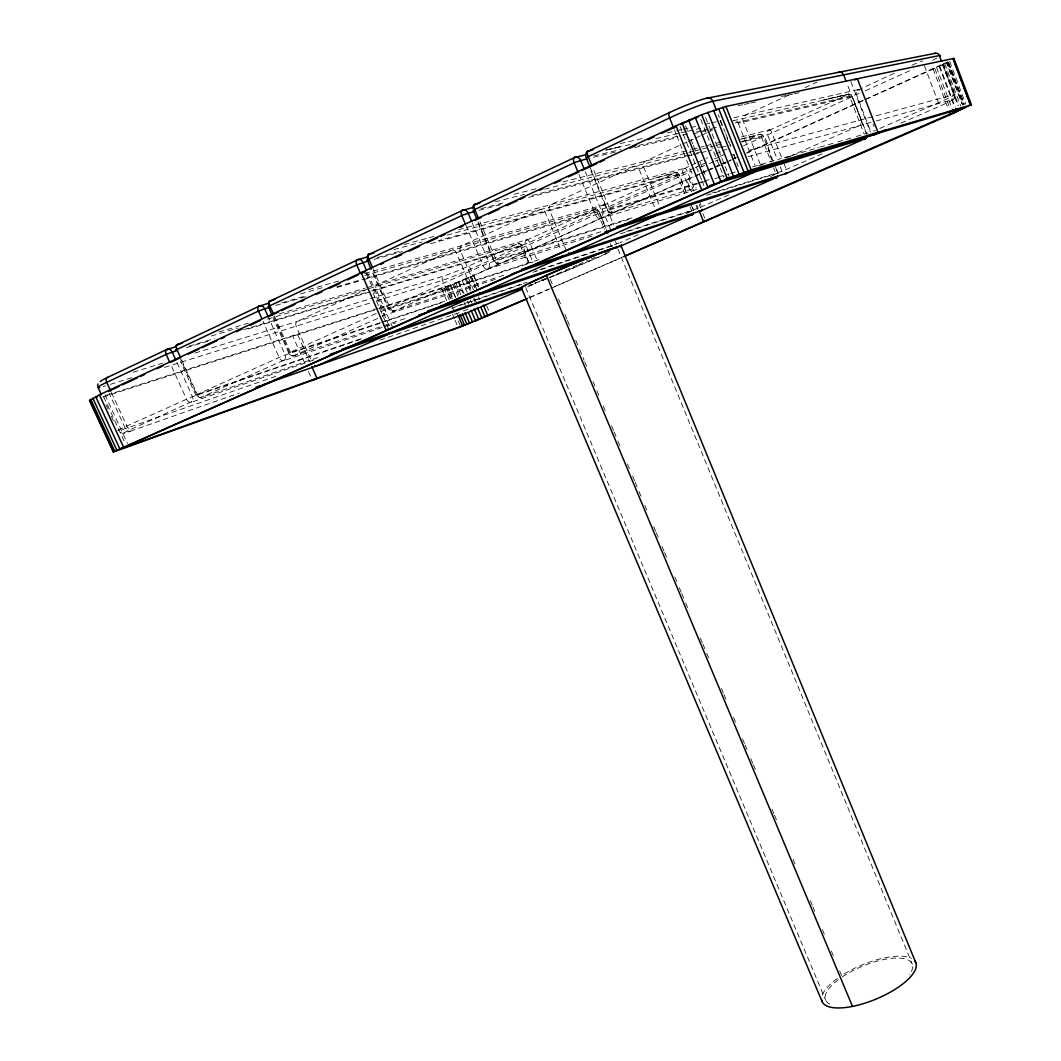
<?xml version="1.0" encoding="UTF-8"?>
<svg xmlns="http://www.w3.org/2000/svg" width="1061" height="1061" viewBox="0 0 1061 1061"><rect width="100%" height="100%" fill="white"/><g stroke="black" fill="none" stroke-linecap="round" stroke-linejoin="round"><path stroke-width="0.75" stroke-dasharray="5 3.75" d="M776.811 173.752L778.084 173.062L776.307 168.513M283.698 360.236L200.105 397.822L196.776 396.469L195.728 395.01L180.503 361.443M382.252 315.913L495.208 279.375M465.885 225.25L482.874 265.33A5.04 2.507 65.2 0 0 487.251 269.215L487.503 268.605M526.548 240.184L595.698 208.871M603.497 205.33L675.976 172.505M578.908 174.283L595.486 214.508A5.225 2.308 66.1 0 0 599.717 218.672L600.088 217.982M684.199 168.779L689.929 165.808M535.686 283.075L536.389 281.961M768.893 130.423L848.8 94.217M857.885 90.119L895.617 72.625M191.736 401.615L131.551 429.095A25.252 1.074 -22 0 0 130.278 431.243A4.403 3.316 64.6 0 1 125.423 428.604L109.004 392.981M284.308 359.997L283.645 360.727A4.735 2.812 63 0 1 279.043 357.318L263.048 321.364M382.875 315.674L382.106 316.47A4.867 3.979 68.1 0 0 383.803 310.369L367.65 273.128M472.225 222.783L489.174 262.836A5.04 4.257 70.3 0 1 487.251 269.215L488.126 268.367M526.123 240.343L526.733 239.746A3.448 1.645 65.5 0 1 529.651 242.439L536.733 259.348M603.072 205.489L603.749 204.853A3.528 1.552 66.2 0 1 606.587 207.677L677.462 175.662C681.029 175.171 677.647 171.922 675.499 172.479L654.809 178.155M585.34 171.789L601.892 211.975A5.225 4.549 73.6 0 1 599.717 218.672L600.698 217.744M683.788 168.938L684.517 168.261A3.621 1.446 66.8 0 1 687.263 171.232L694.451 189.044M768.482 130.569L769.278 129.866A3.713 1.326 67.4 0 1 771.931 132.983L781.559 157.386M857.46 90.265L858.336 89.522A3.806 1.194 68 0 1 859.569 90.371M952.632 99.986L954.966 97.692L955.165 94.522L943.229 63.037M692.448 207.266L693.642 210.237L692.501 210.807M865.047 99.509L946.425 62.4L962.592 105.238M746.281 153.261L946.757 62.944L962.261 104.018M612.701 245.873L611.494 246.431L610.314 243.553M367.756 288.95L297.385 321.35A3.846 3.064 67.6 0 0 296.165 326.151L311.364 360.528M686.944 142.015L645.353 161.153A4.31 3.793 76.9 0 0 643.51 166.723L660.671 208.924M688.43 141.325L700.3 135.861M701.785 135.171L706.241 133.116M707.727 132.439L713.668 129.707M788.641 95.185L745.167 115.198A4.443 4.005 82.2 0 0 743.138 120.994L760.432 164.601M805.127 87.599L817.116 82.068M194.945 353.088L443.697 276.006A18.979 1.074 -22.4 0 0 467.782 266.457L517.808 243.791C526.336 243.38 524.744 257.743 529.293 262.531M691.295 165.198L696.706 162.744M698.072 162.121L707.621 157.797M715.843 154.07L721.347 151.577M722.727 150.954L726.878 149.071M742.156 142.147L758.973 134.535C769.716 133.832 767.912 159.256 774.517 163.964M912.062 65.172L921.386 60.954M694.027 168.168L682.913 172.956L438.326 240.661M695.379 167.558L699.438 165.728M702.17 164.495L706.255 162.651M714.451 158.951L718.562 157.094M719.942 156.471L724.053 154.614M743.456 145.848L763.655 136.59L745.061 141.325M865.312 90.782L913.203 69.151M376.125 313.512L290.409 352.186C286.311 352.995 292.12 356.841 294.056 355.873M676.785 135.781L691.122 171.365L609.425 208.221C604.319 208.937 609.544 213.659 612.476 212.744M377.65 318.472L293.207 355.952M700.247 173.566L394.268 311.006C386.111 312.982 385.899 300.793 382.742 296.284L372.358 272.359M701.759 172.89L706.294 170.848M707.806 170.171L719.902 164.734M721.414 164.057L730.485 159.986M731.997 159.296L736.533 157.267M747.116 152.505L863.535 100.185M378.896 308.632L441.509 288.565L462.344 280.621L693.483 176.988M694.995 176.312L699.517 174.283M701.029 173.606L707.064 170.887M708.562 170.211L713.098 168.182M714.597 167.505L725.167 162.757M726.666 162.081L735.724 158.009M379.506 307.849L447.769 285.979L471.177 276.523L475.646 287.054M789.729 156.418L858.773 125.835A4.536 4.204 86.8 0 0 861.028 119.92L847.102 83.885M606.587 207.677L366.231 278.221M638.298 234.64L620.048 242.664M685.777 213.778L690.287 211.789M728.814 194.853L698.363 208.155M770.445 176.55L776.055 174.084L773.655 168.023M822.142 153.818L782.421 171.166L712.475 192.863M879.834 128.461L938.415 102.718A25.902 1.034 -23.1 0 0 954.118 94.641L942.645 64.257M527.556 286.894L534.611 283.804L529.916 285.422M547.728 278.048L538.895 281.483M549.107 277.438L577.104 265.17M578.524 264.547L588.444 260.197M591.295 258.937L595.579 257.067M900.895 123.182L938.706 106.604A22.016 0.836 -23 0 0 952.049 99.8A3.952 3.7 -84.5 0 0 954.118 94.641L746.135 151.1M528.829 297.783L548.59 289.189M554.664 286.55L623.059 256.802M529.903 297.531L549.625 288.95M551.136 288.287L623.948 256.616M875.391 130.41L873.614 131.179M619.226 243.009L535.46 271.032M380.939 311.43L533.192 262.067M130.278 431.243L239.269 393.034M697.74 208.394L623.152 232.478M275.794 376.35L125.423 428.604A29.721 1.326 -22 0 1 117.996 430.673M379.931 340.157L456.641 313.486A22.254 0.809 -22.5 0 0 460.447 312.106M317.716 357.61L200.277 397.716M313.579 360.064L191.152 402.305A4.589 2.918 61.7 0 1 186.471 399.095L170.914 364.865M361.164 338.711L195.794 395.037L283.34 355.541L383.618 322.067M457.119 306.006L527.065 282.16M360.209 339.454L191.643 396.986L126.829 426.005A29.721 1.326 -22 0 0 118.129 430.421M451.787 308.207L521.893 284.282M404.997 318.618L293.406 355.833M382.106 327.504L283.645 360.727A4.721 3.74 66.6 0 0 285.144 354.878L268.605 317.663M385.156 326.483L395.766 322.902M380.329 322.663L288.778 353.088L273.34 318.26M381.841 322.159L446.933 300.502M386.668 321.045L444.294 301.841M532.993 272.279L612.834 245.688M503.577 275.29L392.689 311.205M539.147 259.6L387.888 308.366L487.45 263.433L631.958 218.46M620.46 233.858L693.642 210.237M377.928 308.366L103.434 396.204L124.8 442.503M103.129 397.026L377.331 309.136M487.251 269.215L593.603 235.595M477.954 223.261L493.697 260.621L496.468 263.367L498.352 263.765L602.542 231.205M110.357 384.374L132.041 377.57M164.482 367.411L370.7 302.783M376.788 300.886L442.45 280.303A22.321 1.22 -22.4 0 0 470.739 269.056L522.237 245.675L245.98 329.613M706.586 195.277L778.084 173.062M133.209 372.225L162.572 363.127M631.905 217.837L493.697 260.621L600.221 212.558L699.318 183.314M189.083 346.204L214.309 338.552M243.897 329.573L250.131 327.677M251.669 327.212L370.01 291.298M371.536 290.833L525.885 243.977L597.263 211.895C600.685 211.404 597.144 208.248 595.194 208.858M186.418 347.716L210.105 340.515M218.752 332.04L248.354 323.167M279.255 313.91L365.223 288.141M366.761 287.677L526.733 239.746A3.448 2.944 71.6 0 0 525.381 244.136L532.476 261.046M599.717 218.672L697.223 189.375M211.378 336.019L237.969 328.021M267.478 319.136L366.204 289.414M369.308 288.486L518.856 243.685M611.746 212.744L696.334 187.744M700.857 182.863L707.037 181.046M714.796 178.765L724.119 176.02M758.535 165.901L764.517 164.137M785.644 157.917L791.758 156.126M590.937 170.715L607.025 209.574L696.772 183.274M698.31 182.824L702.926 181.471M704.464 181.02L709.066 179.667M718.31 176.962L729.159 173.779M730.697 173.328L735.353 171.962M752.581 166.909L781.254 158.5M784.304 157.612L799.517 153.142M801.028 152.704L818.256 147.651M819.821 147.187L836.214 142.386M837.699 141.949L853.19 137.399M856.214 136.511L868.031 133.049M281.762 302.849L305.502 295.926M336.761 286.815L364.692 278.672M275.701 305.409L305.767 296.629M337.08 287.478L361.934 280.21M363.485 279.759L598.868 210.993L606.07 228.314M300.568 293.977L324.149 287.16M364.719 275.436L595.473 208.99M308.552 289.653L339.825 280.674M364.639 273.552L603.749 204.853A3.528 3.077 74 0 0 602.277 209.388L611.202 231.073M748.27 156.67L874.675 121.392M876.267 120.954L952.049 99.8M377.305 257.544L402.53 250.568M374.069 259.375L402.451 251.497M430.554 243.685L679.252 174.667L686.494 192.465M393.883 249.64L422.106 241.908M447.013 235.091L675.738 172.638M404.214 244.494L433.803 236.444M458.551 229.72L684.517 168.261A3.621 3.223 77.3 0 0 682.913 172.956L690.114 190.781M479.028 210.25L503.935 203.792M528.603 197.412L684.531 157.015M687.555 156.232L692.09 155.052M693.602 154.667L699.637 153.102M701.149 152.704L711.891 149.919M721.188 147.519L730.644 145.065M740.525 139.243L760.352 134.256M481.071 208.632L505.938 202.227M532.052 195.476L694.982 153.434M696.493 153.049L702.515 151.498M717.753 147.559L722.395 146.365M741.281 141.484L769.358 134.071L850.06 97.678C854.132 97.267 850.949 93.62 848.389 94.164L823.349 100.013L848.389 94.164M495.155 201.829L524.572 194.322M544.585 189.216L687.289 152.824M688.801 152.426L693.363 151.272M694.875 150.887L700.95 149.336M702.515 148.938L708.748 147.346M710.3 146.948L714.968 145.755M716.533 145.357L721.201 144.163M742.063 138.845L759.981 134.468M513.988 194.322L538.564 188.115M562.967 181.961L690.777 149.681M692.276 149.309L704.305 146.272M705.817 145.887L710.326 144.747M716.454 143.195L722.634 141.643M741.453 136.896L769.278 129.866A3.727 3.382 82.1 0 0 767.541 134.707L777.183 159.137M593.378 157.253L615.712 152.015M634.73 147.545L677.422 137.519M693.271 133.792L699.65 132.293M701.255 131.922L712.422 129.296M848.508 94.389L732.979 120.808A4.43 3.979 81.4 0 1 738.257 123.235L852.315 96.471L866.837 134.057M594.107 155.795L621.109 149.482M638.483 145.423L680.99 135.503M682.568 135.132L687.303 134.031M696.759 131.816L701.52 130.702M703.111 130.331L717.408 127.002M735.074 122.877L856.452 94.535L860.882 92.784A3.806 1.194 68 0 0 860.484 91.883M608.152 149.574L632.051 144.071M655.897 138.567L679.769 133.076M681.361 132.705L686.135 131.604M687.74 131.232L700.578 128.275M606.441 149.972L621.202 146.59L605.473 150.185M620.115 143.58L643.762 138.209M667.356 132.864L673.642 131.431M676.799 130.715L681.52 129.641M683.098 129.283L689.398 127.864M690.976 127.506L695.698 126.431M705.194 124.27L709.955 123.195M711.546 122.837L721.069 120.675M733.907 117.758L858.336 89.522A3.833 3.541 89 0 0 856.452 94.535L870.988 132.187M737.872 105.782L742.713 104.747M744.331 104.402L749.172 103.368M750.777 103.023L755.631 101.989M781.453 96.485L786.294 95.45M787.912 95.105L792.753 94.071M794.357 93.726L799.198 92.692M124.919 432.941L122.599 433.392L119.018 431.999M200.184 397.822L200.967 397.716M392.451 311.377L393.26 311.284M498.67 263.552L500.235 263.38A5.066 2.48 65.3 0 1 495.885 259.468L479.466 220.595M498.352 263.765L499.161 263.672M612.078 212.558L613.629 212.425A5.239 2.281 66.3 0 1 609.425 208.221L592.82 167.81M543.152 279.812L543.564 279.879A3.422 2.944 70 0 1 541.269 279.786M106.034 404.679L108.023 408.989M104.973 394.745L127.479 443.511M111.405 392.557L126.829 426.005A4.496 2.984 60.8 0 0 131.551 429.095M111.352 416.217L113.341 420.554M181.617 359.891L197.2 394.254A4.602 2.904 61.9 0 0 201.869 397.49A4.589 3.541 65.5 0 1 196.749 394.758L180.542 359.003M176.948 362.491L192.465 396.695A4.576 3.515 65.4 0 1 191.152 402.305L191.126 401.854M304.56 362.743L292.823 336.231L297.438 334.122L309.189 360.687M308.472 371.589L312.385 380.422M274.388 316.085L290.409 352.186A4.748 2.785 63.1 0 0 294.998 355.621A4.735 3.767 66.7 0 1 289.653 352.849L273.685 316.854M372.981 268.566L389.785 307.345A4.907 2.652 64.3 0 0 394.268 311.006A4.894 4.019 68.4 0 1 388.671 308.167L372.491 270.86M392.849 327.915L376.151 289.428A3.952 3.236 69 0 1 377.517 284.467L451.681 250.316A4.045 3.382 70.6 0 1 456.349 252.624L471.893 289.176M366.164 272.942L389.626 327M388.936 329.653L372.239 291.231A3.939 3.21 68.8 0 0 371.416 289.945M452.848 284.109L457.994 296.152M450.527 285.343L455.66 297.332M450.143 285.13L455.288 297.173M447.769 285.979L452.278 296.536M447.079 286.629L452.211 298.645M445.792 286.642L450.952 298.711M450.143 298.3L442.45 280.303A3.395 2.838 69.6 0 1 443.697 276.006M444.029 287.717L449.188 299.759M452.397 307.279L454.333 311.788M458.193 320.82L460.766 326.828M441.509 288.565L446.668 300.621M452.477 314.189L454.413 318.711M455.05 320.223L458.286 327.756M477.278 290.396L460.421 250.754A4.058 3.408 70.9 0 1 461.933 245.595L540.221 209.561A4.164 3.568 73 0 1 545.075 211.895L560.818 249.706M470.262 277.266L474.718 287.756M478.551 296.748L479.824 299.746M468.339 277.783L473.445 289.799M466.376 278.937L470.845 289.428M474.665 298.406L477.861 305.9M465.288 279.096L470.408 291.112M473.604 298.618L474.877 301.629M462.119 280.422L467.238 292.438M470.447 299.945L471.92 303.088M458.936 281.722L464.055 293.738M467.264 301.258L468.538 304.255M458.286 282.292L462.755 292.77M455.819 282.969L460.938 294.985M464.148 302.504L466.071 307.014M454.307 283.871L458.79 294.361M473.882 275.661L478.339 286.165M486.628 305.674L490.461 314.679M478.365 286.987L470.739 269.056A3.395 1.711 65 0 0 467.782 266.457M477.994 221.749L494.36 260.489A5.066 4.284 70.7 0 0 500.235 263.38M528.895 262.637L521.813 245.754A3.435 2.931 71.3 0 0 517.808 243.791A3.435 1.645 65.5 0 1 520.726 246.484L527.794 263.327M525.699 287.571L825.524 999.86M550.208 279.242L553.404 286.881M558.524 299.096L561.707 306.735M564.903 314.361L566.826 318.95M567.463 320.475L570.659 328.101M575.765 340.316L578.961 347.955M579.611 349.48L584.08 360.17M584.717 361.695L587.913 369.334M593.019 381.549L596.216 389.175M596.852 390.713L600.049 398.339M603.245 405.978L605.168 410.554M611.56 425.819L613.47 430.408M614.107 431.933L617.303 439.572M617.94 441.097L621.136 448.723M627.528 464.002L629.452 468.577M632.648 476.217L634.558 480.792M635.194 482.317L638.39 489.957M639.027 491.482L642.223 499.121M644.783 505.222L646.706 509.797M653.735 526.601L655.645 531.176M656.282 532.702L659.478 540.341M662.037 546.442L663.961 551.03M664.597 552.556L667.793 560.195M674.823 576.985L676.732 581.561M679.292 587.675L681.202 592.25M681.852 593.775L685.035 601.415M685.685 602.94L688.881 610.579M700.379 638.059L702.289 642.634M702.939 644.173L706.122 651.799M706.772 653.324L709.968 660.963M721.467 688.443L723.377 693.032M724.026 694.557L727.209 702.183M733.602 717.461L735.525 722.037M742.554 738.827L744.464 743.416M745.114 744.941L747.024 749.517M750.856 758.681L752.779 763.257M753.416 764.782L756.612 772.421M771.944 809.066L773.867 813.654M774.503 815.18L777.7 822.805M793.031 859.45L794.954 864.039M810.286 900.683L812.209 905.258M812.845 906.784L816.042 914.423M822.434 929.688L824.344 934.264M831.373 951.067L833.296 955.643M839.675 970.921L841.598 975.497M566.441 250.794L549.426 209.906A4.178 3.594 73.4 0 1 551.097 204.548L633.855 166.444A4.297 3.767 76.4 0 1 638.908 168.832L654.836 207.969M615.353 241.165L616.547 244.043M617.979 249.11L912.327 964.21M608.086 234.163L598.563 211.073A3.528 3.064 73.6 0 0 594.425 209.083A3.528 1.552 66.1 0 1 597.263 211.895L604.399 229.189M590.301 167.757L613.722 225.025M686.175 192.532L678.987 174.72A3.621 3.21 76.9 0 0 674.703 172.718A3.607 1.459 66.7 0 1 677.462 175.662L684.637 193.42M690.963 204.375L693.35 210.277A3.594 3.21 74.9 0 1 693.589 211.192M690.008 206.709L691.785 211.126M685.539 125.835L687.979 131.909M691.016 139.482L692.846 144.031M693.456 145.543L695.897 151.604M700.154 162.214L705.021 174.349M680.128 126.511L703.867 185.556M674.398 129.827L676.189 134.296M699.226 200.9L701.613 206.815A3.594 1.446 67.3 0 1 702.09 208.54M693.788 191.02L688.96 179.03L686.639 179.694L691.48 191.709M699.226 204.508L700.432 207.505M702.846 213.5L705.26 219.494M696.944 205.237L698.151 208.235M696.082 205.595L697.276 208.553A3.594 3.223 75.4 0 0 697.727 209.375M700.79 119.416L723.867 177.068M718.125 114.588L719.305 117.546M720.485 120.503L725.193 132.307M725.777 133.792L731.639 148.513M720.207 121.113L723.217 128.66M726.825 137.718L729.822 145.264M733.43 154.322L738.244 166.391M705.618 117.546L729.252 176.683M738.257 123.235L754.941 165.277M783.96 163.474L786.36 169.548A3.687 1.326 67.8 0 1 786.864 171.312M780.193 166.749L781.997 171.312A3.7 3.382 80 0 0 782.448 172.147M773.058 160.967L763.416 136.577A3.713 3.355 81.4 0 0 758.973 134.535A3.7 1.34 67.3 0 1 761.639 137.625L771.254 161.962M775.458 167.054L777.859 173.129A3.687 3.355 79.3 0 1 778.111 174.057M866.638 134.097L852.116 96.498A3.82 3.515 88 0 0 847.5 94.429A3.793 1.22 67.9 0 1 850.06 97.678L864.078 133.938M872.978 124.164L873.946 126.657M850.856 81.67L870.312 132.055M934.86 68.541L950.324 109.376M933.083 68.925L948.017 108.368M924.396 65.769L938.415 102.718A3.846 1.101 68.8 0 1 938.706 106.604M949.675 61.445L965.775 104.137M948.667 62.745L964.316 104.23M948.521 62.559L964.197 104.124M947.566 61.671L963.759 104.601M947.738 62.652L963.441 104.296M944.675 63.368L960.815 106.127M943.242 64.655L958.72 105.649M942.393 64.549L957.937 105.689M939.648 65.888L955.179 106.962M939.237 66.538L954.701 107.453M936.505 67.36L952.022 108.381M822.328 994.979A50.729 18.461 -22.6 0 1 840.007 976.624M844.052 974.025A50.729 18.461 -22.6 0 1 911.479 958.348M608.974 252.465A54.058 1.923 -22.6 0 1 602.767 255.303M601.401 255.913A54.058 1.923 -22.6 0 1 549.983 277.505M547.662 278.42A54.058 1.923 -22.6 0 1 528.855 285.515M842.116 976.995A46.923 17.069 -22.6 0 1 895.67 958.07A46.923 17.069 -22.6 0 1 909.237 974.9M829.649 1003.985A46.923 17.069 -22.6 0 1 838.654 979.462M606.189 253.526A50 1.777 -22.6 0 1 549.386 277.571M545.274 279.176A50 1.777 -22.6 0 1 537.914 281.974M536.826 282.385A50 1.777 -22.6 0 1 534.757 283.141M544.266 278.579A3.422 1.631 66.1 0 1 543.922 279.627M701.122 166.975A34.681 1.936 -22.9 0 1 704.597 165.503M709.225 163.566A34.681 1.936 -22.9 0 1 713.761 161.723M715.233 161.139A34.681 1.936 -22.9 0 1 718.111 160.012M731.825 155.039A34.681 1.936 -22.9 0 1 733.987 154.402A5.358 4.814 79.3 0 1 734.411 156.444M692.051 173.222A5.371 2.122 66.9 0 1 691.122 171.365M613.629 212.425A5.252 4.589 74.1 0 1 607.449 209.468M703.47 172.134A29.469 1.565 -22.9 0 1 706.347 170.914M707.793 170.304A29.469 1.565 -22.9 0 1 712.09 168.54M716.255 166.856A29.469 1.565 -22.9 0 1 720.167 165.33M723.735 163.991A29.469 1.565 -22.9 0 1 725.883 163.208M936.89 58.01A25.995 1.565 -23.3 0 1 932.566 60.238M921.916 61.14A3.873 1.101 68.4 0 1 922.566 61.856M468.034 309.149A22.254 0.809 -22.5 0 1 462.768 311.218M457.357 314.586A3.382 2.825 68.2 0 1 456.641 313.486M105.702 385.833A29.841 2.029 -21.7 0 1 103.196 386.589"/><path stroke-width="1.5" d="M620.698 245.807L427.623 311.006M97.612 385.634L97.917 383.963M574.386 157.612L585.685 154.747M527.317 298.446L460.766 326.828L114.097 451.761L113.302 451.853L89.562 400.594L99.416 394.811L675.976 125.782L701.719 114.721L725.923 106.458L953.905 58.408L953.401 59.257M371.032 269.348L367.424 259.932L462.861 215.051L474.36 211.457M462.105 210.529L473.219 207.425M113.302 451.853L727.315 178.739L751.122 169.853L971.438 104.774L624.584 256.139M357.172 259.985L366.934 257.027M258.95 306.284L268.818 303.141M166.71 349.745L175.025 346.96M96.631 397.437L97.479 396.774M272.054 315.382L268.46 306.417L356.761 264.865L367.743 261.125M176.378 345.289L259.6 306.019M473.63 205.211L575.089 157.32M586.653 151.948L669.703 112.439A29.628 2.599 -23 0 1 706.414 98.328L934.529 53.435A22.095 1.379 -23.3 0 1 935.47 53.501M865.842 138.288L786.44 173.367L616.64 226.775M777.196 177.16L701.573 210.582L521.601 269.401M692.886 214.123L620.698 246.046A3.515 3.077 72.2 0 1 619.916 246.258M692.82 214.176L511.84 273.91M777.302 177.094L604.664 232.107M865.962 138.209L709.597 185.662M586.72 151.842L593.086 149.72M473.644 205.131L479.877 202.93M176.285 345.276L182.505 342.902M100.331 381.602A25.384 1.777 -21.7 0 1 107.718 377.331L167.107 349.348A4.615 3.528 66.6 0 1 172.2 352.04L175.595 359.507M108.792 391.164L119.296 386.257M122.307 384.864L137.32 377.862M140.317 376.456L144.827 374.361M156.829 368.751L162.837 365.952M170.344 362.451L180.847 357.557M188.354 354.056L198.871 349.149M201.869 347.756L216.882 340.753M221.391 338.658L224.388 337.252M236.404 331.655L242.399 328.857M249.905 325.356L260.422 320.449M267.929 316.947L278.433 312.053M281.444 310.648L294.945 304.348M300.953 301.549L303.95 300.144M315.966 294.547L321.974 291.748M329.48 288.247L339.984 283.34M347.491 279.839L357.995 274.945M361.005 273.539L365.501 271.444L361.138 272.69L386.018 329.944L390.276 328.499M380.528 264.441L383.538 263.035M395.554 257.425L401.562 254.627M409.082 251.125L419.599 246.218M427.106 242.717L437.623 237.81M440.633 236.404L445.143 234.309M460.156 227.306L463.166 225.9M475.182 220.29L481.19 217.492M488.71 213.99L499.227 209.083M506.734 205.582L517.251 200.675M520.261 199.269L524.771 197.174M539.797 190.171L542.794 188.765M554.81 183.155L560.831 180.357M568.338 176.855L578.855 171.948M581.866 170.542L596.879 163.54M599.889 162.134L604.399 160.039M629.942 148.129L635.95 145.317M647.966 139.72L653.974 136.909M661.494 133.407L676.52 126.405M680.724 124.455L688.112 121.153M854.742 79.893L857.341 78.713L877.977 132.254L871.492 135.105M773.217 163.726L765.71 167.054A4.403 4.005 79.8 0 1 762.647 167.015M312.385 380.422L317.027 378.392L311.801 366.589M261.974 385.077L462.198 314.865L521.946 289.361M885.975 129.721L875.604 134.27L725.392 179.084M956.425 112.002L623.948 256.616M526.866 298.844L474.89 321.231M689.385 120.596L693.231 118.965M694.517 118.421L698.31 116.896M955.749 108.487L956.903 111.524L965.47 107.294L743.681 173.155L725.074 180.105L120.225 449.028L466.867 324.268L472.49 322.04L468.644 313.022M255.913 387.199L260.449 385.607M341.761 349.334L521.8 287.359M330.183 354.334L522.105 288.115M705.87 220.993L703.602 221.762L699.358 211.245M418.511 315.223L590.619 257.147M605.433 252.147L609.876 250.648M176.948 350.607L167.094 353.989L106.71 382.345A29.841 2.029 -21.7 0 0 99.562 387.477M269.361 307.266L258.46 311.045L175.41 350.21L176.471 350.037M275.343 299.202L269.07 301.549L357.849 259.706M374.268 252.637L367.995 254.919L462.795 210.25M586.985 158.752L575.301 162.227L473.126 210.277L476.827 218.977M367.862 260.157L367.04 260.29M268.208 306.722L269.109 306.536A4.774 3.78 68.2 0 1 270.595 300.568A4.801 2.798 62.1 0 0 269.799 305.727L273.247 313.499M874.927 134.296L875.604 134.27A3.78 1.194 68.4 0 0 876.015 132.996M785.843 173.367L786.44 173.367A3.687 1.326 67.8 0 0 786.904 172.718M701.042 210.555L701.573 210.582A3.594 1.446 67.3 0 0 702.157 209.296M89.562 400.594L90.437 400.647M620.234 246.006L620.698 246.046A3.515 1.538 66.7 0 0 621.03 245.807M167.346 349.493L167.107 349.348A4.642 2.931 60.5 0 0 166.166 354.414L169.561 361.881M875.431 134.097L875.604 134.27A3.806 3.541 87.1 0 1 872.898 134.256M786.334 173.168L786.44 173.367A3.7 3.382 80 0 1 784.716 173.593M98.05 387.464L101.379 394.639M89.654 400.143L113.461 451.562M99.416 394.811L123.381 446.708M95.676 396.602L119.628 448.405M92.758 398.114L116.67 449.811M90.729 399.307L114.588 450.872M98.792 418.684L101.577 424.692M107.148 436.721L109.92 442.742M110.742 391.098L106.71 382.345A4.549 2.997 59.4 0 1 107.718 377.331M180.251 356.894L176.855 349.387A4.655 2.918 60.7 0 1 177.784 344.308A4.629 3.554 66.7 0 0 176.073 346.615M261.908 318.791L258.46 311.045A4.774 2.812 61.9 0 1 259.269 305.9A4.761 3.753 68 0 1 264.6 308.658L268.035 316.377M372.398 267.226L368.896 259.163A4.947 2.652 63.3 0 1 369.546 253.924A4.934 4.032 70.1 0 0 367.477 258.937M366.483 270.449L363.008 262.438A4.92 3.992 69.8 0 0 357.424 259.64A4.934 2.679 63.2 0 0 356.761 264.865L360.249 272.889M465.05 312.69L469.546 323.207M462.371 313.724L466.867 324.268M460.01 314.613L464.519 325.17M458.06 315.316L462.569 325.886M483.325 305.104L487.795 315.634M481.124 307.836L484.957 316.854M477.437 307.637L481.919 318.154M474.28 308.963L478.763 319.467M471.097 310.263L475.593 320.78M471.641 221.404L468.113 213.075A5.093 4.271 72.3 0 0 462.264 210.224A5.093 2.507 64.3 0 0 461.774 215.542L465.302 223.871M521.309 287.597L822.01 1001.345M478.286 217.81L474.744 209.441A5.119 2.493 64.5 0 1 475.209 204.11A5.106 4.297 72.7 0 0 472.835 208.049M546.388 275.316L852.5 1006.412M584.16 168.911L580.592 160.251A5.278 4.562 75.9 0 0 574.439 157.346A5.278 2.308 65.4 0 0 574.147 162.744L577.715 171.405M591.627 164.919L588.059 156.219A5.305 2.281 65.5 0 1 588.311 150.795A5.305 4.602 76.4 0 0 586.149 157.651L669.597 117.904A34.841 2.958 -23 0 1 712.82 101.259L939.356 55.557L941.545 61.352M586.746 159.097L589.12 164.866M621.096 246.019L915.855 962.804M682.143 122.97L707.82 186.908M675.976 125.782L701.653 189.614M673.788 128.328L669.597 117.904A5.424 2.135 66.2 0 1 669.703 112.439M701.719 114.721L727.315 178.739M695.22 117.347L720.87 181.378M688.629 120.132L714.292 184.137M722.74 107.267L748.032 170.848M718.589 108.54L743.96 172.28M716.361 110.145L712.82 101.259A5.424 4.828 81.9 0 0 706.414 98.328M713.589 110.238L739.053 174.11M707.912 112.32L733.443 176.285M725.923 106.458L751.122 169.853M845.935 80.875L843.614 74.867A4.589 4.204 88.9 0 0 838.11 72.413M949.171 111.405L950.311 114.442M953.905 58.408L971.438 104.774M954.555 62.334L958.017 71.525M959.754 76.127L961.478 80.729M962.632 83.792L967.831 97.599M968.985 100.662L970.722 105.264M952.911 58.527L970.364 104.88M952.606 109.893L953.746 112.93M701.533 210.357L701.573 210.582A3.594 3.223 75.4 0 1 699.093 210.529M914.914 961.067A50.729 18.461 -22.6 0 1 875.418 999.356A50.729 18.461 -22.6 0 1 821.585 999.409M522.741 287.451A54.058 1.923 -22.6 0 1 569.823 265.303A54.058 1.923 -22.6 0 1 620.247 246.802M525.062 286.046A50 1.777 -22.6 0 1 525.845 285.316M528.71 283.725A50 1.777 -22.6 0 1 538.961 278.831M540.182 278.287A50 1.777 -22.6 0 1 602.781 252.293M603.974 251.842A50 1.777 -22.6 0 1 610.194 249.574M612.621 248.751A50 1.777 -22.6 0 1 614.571 248.128M616.017 247.73A50 1.777 -22.6 0 1 617.223 247.836M396.098 330.435A3.926 3.223 67.6 0 0 397.344 330.21L471.681 297.279A4.019 3.369 69 0 0 473.405 295.237M479.307 292.611A4.032 3.395 69.3 0 0 481.959 292.73L560.407 257.982A4.125 3.554 71.2 0 0 562.25 255.847M621.348 244.759A3.515 1.538 66.7 0 1 621.255 245.37M693.43 213.009A3.594 3.21 74.9 0 1 691.745 214.892A3.581 1.459 67.2 0 0 692.329 213.606M568.524 253.062A4.151 3.581 71.5 0 0 571.295 253.155L654.213 216.431A4.257 3.767 74.3 0 0 656.175 214.203M777.912 175.94A3.687 3.355 79.3 0 1 776.121 177.89A3.674 1.34 67.8 0 0 776.639 176.617M939.595 56.419A25.995 1.565 -23.3 0 0 939.356 55.557A3.992 3.7 -83.4 0 0 934.529 53.435M664.292 211.616A4.271 3.78 74.8 0 0 665.738 211.338L753.509 172.466A4.39 3.979 79.1 0 0 755.618 170.131M866.89 136.047A3.793 3.515 86.1 0 1 864.755 139.031A3.767 1.207 68.3 0 0 865.153 138.381M389.175 332.57A3.912 3.196 67.5 0 1 387.557 334.533L317.027 365.78A3.82 3.064 66.4 0 1 314.6 365.634M460.554 315.462A3.382 2.825 68.2 0 1 459.466 315.647M485.023 305.329A3.369 1.698 65.6 0 1 484.506 305.78"/></g></svg>
